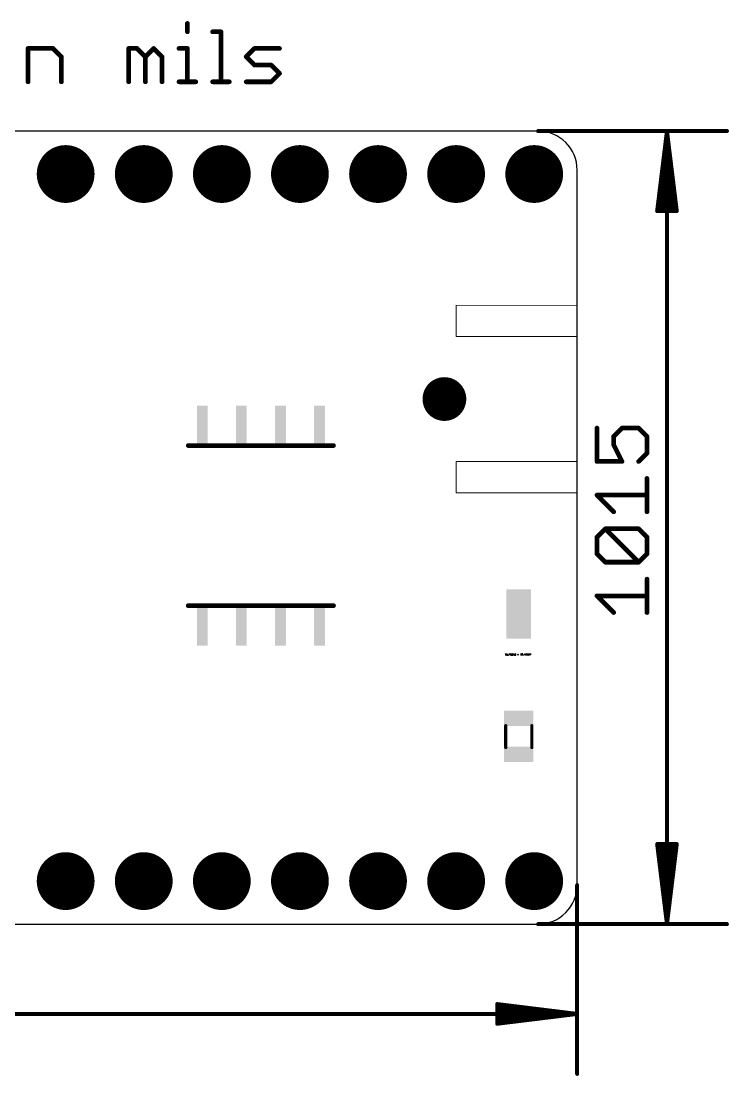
# Model space of a CAD drawing. Extents: x -0.15 to 2.2, y -0.19 to 1.16.
# Drawn here: x 1.298 to 2.204, y -0.194 to 1.156 of the extents above; entities that cross this region are included whole.
import ezdxf

# ---------------------------------------------------------------- set-up
doc = ezdxf.new("R2010")
doc.units = 0
for name, color, linetype in [('17', 82, 'CONTINUOUS'), ('20', 7, 'CONTINUOUS'), ('51', 53, 'CONTINUOUS')]:
    doc.layers.add(name, color=color, linetype=linetype)

# ---------------------------------------------------------------- blocks, each defined once
blk = doc.blocks.new('RECT')
blk.add_solid([(-0.5, -0.5), (0.5, -0.5), (-0.5, 0.5), (0.5, 0.5)])
blk = doc.blocks.new('ROUNDP')
at = {"const_width": 0.5}
blk.add_lwpolyline([(0, -0.25, 1), (0, 0.25, 1), (0, -0.25)], format="xyb", dxfattribs=at)

msp = doc.modelspace()

# ---------------------------------------------------------------- linework, layer by layer
at = {"layer": '20'}
for p, q in [((1.96, 1.015), (0.05, 1.015)), ((2.01, 0.05), (2.01, 0.965)), ((0.05, 0), (1.96, 0))]:
    msp.add_line(p, q, dxfattribs=at)
for centre, start, end in [((1.96, 0.965), 0, 90), ((1.96, 0.05), 270, 0)]:
    msp.add_arc(centre, 0.05, start, end, dxfattribs=at)
at = {"layer": '51'}
for p, q in [((1.918, 0.345668), (1.918334, 0.346002)), ((1.918334, 0.344), (1.918, 0.344334)), ((1.918334, 0.346002), (1.919001, 0.346002)), ((1.919001, 0.344), (1.918334, 0.344)), ((1.919001, 0.345001), (1.918667, 0.345001)), ((1.919001, 0.346002), (1.919334, 0.345668)), ((1.919334, 0.345334), (1.919001, 0.345001)), ((1.919001, 0.345001), (1.919334, 0.344667)), ((1.919334, 0.344334), (1.919001, 0.344)), ((1.919334, 0.345668), (1.919334, 0.345334)), ((1.919334, 0.344667), (1.919334, 0.344334)), ((1.919842, 0.345334), (1.920509, 0.346002)), ((1.919842, 0.344), (1.921176, 0.344)), ((1.920509, 0.346002), (1.920509, 0.344)), ((1.921683, 0.344), (1.921683, 0.344334)), ((1.921683, 0.344334), (1.922017, 0.344334)), ((1.922017, 0.344), (1.921683, 0.344)), ((1.922017, 0.344334), (1.922017, 0.344)), ((1.923605, 0.346002), (1.922604, 0.345001)), ((1.922604, 0.345001), (1.923938, 0.345001)), ((1.923605, 0.344), (1.923605, 0.346002)), ((1.924779, 0.346002), (1.924445, 0.345668)), ((1.924445, 0.345668), (1.924445, 0.345334)), ((1.924445, 0.345334), (1.924779, 0.345001)), ((1.924445, 0.344334), (1.924779, 0.344)), ((1.925446, 0.346002), (1.924779, 0.346002)), ((1.924779, 0.345001), (1.92578, 0.345001)), ((1.924779, 0.344), (1.925446, 0.344)), ((1.92578, 0.345668), (1.925446, 0.346002)), ((1.925446, 0.344), (1.92578, 0.344334)), ((1.92578, 0.344334), (1.92578, 0.345668)), ((1.926954, 0.345668), (1.926287, 0.345001)), ((1.926287, 0.345001), (1.926287, 0.344334)), ((1.927288, 0.345001), (1.926287, 0.345001)), ((1.926287, 0.344334), (1.92662, 0.344)), ((1.92662, 0.344), (1.927288, 0.344)), ((1.927621, 0.346002), (1.926954, 0.345668)), ((1.927621, 0.344667), (1.927288, 0.345001)), ((1.927288, 0.344), (1.927621, 0.344334)), ((1.927621, 0.344334), (1.927621, 0.344667)), ((1.928128, 0.345668), (1.928462, 0.346002)), ((1.928128, 0.344334), (1.928128, 0.345668)), ((1.928128, 0.344334), (1.929463, 0.345668)), ((1.928462, 0.344), (1.928128, 0.344334)), ((1.928462, 0.346002), (1.929129, 0.346002)), ((1.929129, 0.344), (1.928462, 0.344)), ((1.929129, 0.346002), (1.929463, 0.345668)), ((1.929463, 0.344334), (1.929129, 0.344)), ((1.929463, 0.345668), (1.929463, 0.344334)), ((1.930637, 0.345668), (1.92997, 0.345001)), ((1.92997, 0.345001), (1.92997, 0.344334)), ((1.930971, 0.345001), (1.92997, 0.345001)), ((1.92997, 0.344334), (1.930304, 0.344)), ((1.930304, 0.344), (1.930971, 0.344)), ((1.931304, 0.346002), (1.930637, 0.345668)), ((1.931304, 0.344667), (1.930971, 0.345001)), ((1.930971, 0.344), (1.931304, 0.344334)), ((1.931304, 0.344334), (1.931304, 0.344667)), ((1.933653, 0.345334), (1.934987, 0.344)), ((1.933653, 0.344), (1.934987, 0.345334)), ((1.937336, 0.345668), (1.93767, 0.346002)), ((1.93767, 0.344), (1.937336, 0.344334)), ((1.93767, 0.346002), (1.938337, 0.346002)), ((1.938337, 0.344), (1.93767, 0.344)), ((1.938337, 0.345001), (1.938003, 0.345001)), ((1.938337, 0.346002), (1.938671, 0.345668)), ((1.938671, 0.345334), (1.938337, 0.345001)), ((1.938337, 0.345001), (1.938671, 0.344667)), ((1.938671, 0.344334), (1.938337, 0.344)), ((1.938671, 0.345668), (1.938671, 0.345334)), ((1.938671, 0.344667), (1.938671, 0.344334)), ((1.940512, 0.346002), (1.939178, 0.346002)), ((1.939178, 0.346002), (1.939178, 0.345001)), ((1.939178, 0.345001), (1.939845, 0.345334)), ((1.939511, 0.344), (1.939178, 0.344334)), ((1.940178, 0.344), (1.939511, 0.344)), ((1.939845, 0.345334), (1.940178, 0.345334)), ((1.940178, 0.345334), (1.940512, 0.345001)), ((1.940512, 0.344334), (1.940178, 0.344)), ((1.940512, 0.345001), (1.940512, 0.344334)), ((1.941019, 0.344), (1.941019, 0.344334)), ((1.941019, 0.344334), (1.941353, 0.344334)), ((1.941353, 0.344), (1.941019, 0.344)), ((1.941353, 0.344334), (1.941353, 0.344)), ((1.942941, 0.346002), (1.94194, 0.345001)), ((1.94194, 0.345001), (1.943274, 0.345001)), ((1.942941, 0.344), (1.942941, 0.346002)), ((1.943781, 0.345668), (1.944115, 0.346002)), ((1.944115, 0.344), (1.943781, 0.344334)), ((1.944115, 0.346002), (1.944782, 0.346002)), ((1.944782, 0.344), (1.944115, 0.344)), ((1.944782, 0.345001), (1.944449, 0.345001)), ((1.944782, 0.346002), (1.945116, 0.345668)), ((1.945116, 0.345334), (1.944782, 0.345001)), ((1.944782, 0.345001), (1.945116, 0.344667)), ((1.945116, 0.344334), (1.944782, 0.344)), ((1.945116, 0.345668), (1.945116, 0.345334)), ((1.945116, 0.344667), (1.945116, 0.344334)), ((1.945623, 0.345668), (1.945957, 0.346002)), ((1.945957, 0.344), (1.945623, 0.344334)), ((1.945957, 0.346002), (1.946624, 0.346002)), ((1.946624, 0.344), (1.945957, 0.344)), ((1.946624, 0.345001), (1.94629, 0.345001)), ((1.946624, 0.346002), (1.946957, 0.345668)), ((1.946957, 0.345334), (1.946624, 0.345001)), ((1.946624, 0.345001), (1.946957, 0.344667)), ((1.946957, 0.344334), (1.946624, 0.344)), ((1.946957, 0.345668), (1.946957, 0.345334)), ((1.946957, 0.344667), (1.946957, 0.344334)), ((1.947465, 0.345668), (1.947798, 0.346002)), ((1.947465, 0.344334), (1.947465, 0.345668)), ((1.947465, 0.344334), (1.948799, 0.345668)), ((1.947798, 0.344), (1.947465, 0.344334)), ((1.947798, 0.346002), (1.948465, 0.346002)), ((1.948465, 0.344), (1.947798, 0.344)), ((1.948465, 0.346002), (1.948799, 0.345668)), ((1.948799, 0.344334), (1.948465, 0.344)), ((1.948799, 0.345668), (1.948799, 0.344334)), ((1.949306, 0.346002), (1.950641, 0.346002)), ((1.950641, 0.345668), (1.949306, 0.344334)), ((1.949306, 0.344334), (1.949306, 0.344)), ((1.950641, 0.346002), (1.950641, 0.345668))]:
    msp.add_line(p, q, dxfattribs=at)
for points, const_width in [([(1.510895, 1.15273), (1.510895, 1.142055)], 0.006), ([(1.543189, 1.142055), (1.553865, 1.142055)], 0.006), ([(1.553865, 1.142055), (1.553865, 1.078)], 0.006), ([(1.306855, 1.078), (1.306855, 1.120703)], 0.006), ([(1.306855, 1.120703), (1.338882, 1.120703)], 0.006), ([(1.338882, 1.120703), (1.349558, 1.110027)], 0.006), ([(1.435765, 1.078), (1.435765, 1.120703)], 0.006), ([(1.435765, 1.120703), (1.44644, 1.120703)], 0.006), ([(1.44644, 1.120703), (1.457116, 1.110027)], 0.006), ([(1.457116, 1.110027), (1.467792, 1.120703)], 0.006), ([(1.467792, 1.120703), (1.478468, 1.110027)], 0.006), ([(1.500219, 1.120703), (1.510895, 1.120703)], 0.006), ([(1.510895, 1.120703), (1.510895, 1.078)], 0.006), ([(1.586159, 1.110027), (1.596835, 1.120703)], 0.006), ([(1.596835, 1.120703), (1.628863, 1.120703)], 0.006), ([(1.349558, 1.110027), (1.349558, 1.078)], 0.006), ([(1.457116, 1.110027), (1.457116, 1.078)], 0.006), ([(1.478468, 1.110027), (1.478468, 1.078)], 0.006), ([(1.596835, 1.099352), (1.586159, 1.110027)], 0.006), ([(1.618187, 1.099352), (1.596835, 1.099352)], 0.006), ([(1.628863, 1.088676), (1.618187, 1.099352)], 0.006), ([(1.500219, 1.078), (1.521571, 1.078)], 0.006), ([(1.543189, 1.078), (1.564541, 1.078)], 0.006), ([(1.586159, 1.078), (1.618187, 1.078)], 0.006), ([(1.618187, 1.078), (1.628863, 1.088676)], 0.006), ([(1.96, 1.015), (2.201772, 1.015)], 0.005118), ([(2.125, 1.015), (2.112431, 0.912638)], 0.005118), ([(2.125, 1.015), (2.114764, 0.912638)], 0.005118), ([(2.125, 1.015), (2.119882, 0.912638)], 0.005118), ([(2.125, 1.015), (2.125, 0)], 0.005118), ([(2.137569, 0.912638), (2.125, 1.015)], 0.005118), ([(2.130118, 0.912638), (2.125, 1.015)], 0.005118), ([(2.135236, 0.912638), (2.125, 1.015)], 0.005118), ([(2.112431, 0.912638), (2.137569, 0.912638)], 0.005118), ([(1.855, 0.792), (2.01, 0.792)], 0.001), ([(1.855, 0.752), (1.855, 0.792)], 0.001), ([(1.855, 0.792), (1.855, 0.752)], 0.001), ([(2.01, 0.792), (2.01, 0.752)], 0.001), ([(1.855, 0.752), (2.01, 0.752)], 0.001), ([(2.01, 0.752), (2.01, 0.592)], 0.001), ([(2.035327, 0.634819), (2.035327, 0.592116)], 0.006), ([(2.056679, 0.624143), (2.067355, 0.634819)], 0.006), ([(2.067355, 0.634819), (2.088706, 0.634819)], 0.006), ([(2.088706, 0.634819), (2.099382, 0.624143)], 0.006), ([(2.056679, 0.613467), (2.056679, 0.624143)], 0.006), ([(2.099382, 0.624143), (2.099382, 0.602791)], 0.006), ([(1.697992, 0.61248), (1.512008, 0.61248)], 0.006), ([(2.067355, 0.592116), (2.056679, 0.613467)], 0.006), ([(2.035327, 0.592116), (2.067355, 0.592116)], 0.006), ([(2.099382, 0.602791), (2.088706, 0.592116)], 0.006), ([(1.855, 0.552), (1.855, 0.592)], 0.001), ([(2.01, 0.592), (1.855, 0.592)], 0.001), ([(2.01, 0.592), (2.01, 0.552)], 0.001), ([(2.099382, 0.527661), (2.099382, 0.570364)], 0.006), ([(2.01, 0.552), (1.855, 0.552)], 0.001), ([(2.056679, 0.527661), (2.035327, 0.549012)], 0.006), ([(2.035327, 0.549012), (2.099382, 0.549012)], 0.006), ([(2.035327, 0.495233), (2.046003, 0.505909)], 0.006), ([(2.046003, 0.505909), (2.088706, 0.505909)], 0.006), ([(2.088706, 0.463206), (2.046003, 0.505909)], 0.006), ([(2.088706, 0.505909), (2.099382, 0.495233)], 0.006), ([(2.035327, 0.473882), (2.035327, 0.495233)], 0.006), ([(2.099382, 0.495233), (2.099382, 0.473882)], 0.006), ([(2.046003, 0.463206), (2.035327, 0.473882)], 0.006), ([(2.099382, 0.473882), (2.088706, 0.463206)], 0.006), ([(2.088706, 0.463206), (2.046003, 0.463206)], 0.006), ([(2.099382, 0.398751), (2.099382, 0.441454)], 0.006), ([(2.056679, 0.398751), (2.035327, 0.420102)], 0.006), ([(2.035327, 0.420102), (2.099382, 0.420102)], 0.006), ([(1.512008, 0.40752), (1.697992, 0.40752)], 0.006), ([(1.918504, 0.254016), (1.918504, 0.225984)], 0.004), ([(1.952008, 0.254016), (1.952008, 0.225984)], 0.004), ([(2.125, 0), (2.112431, 0.102362)], 0.005118), ([(2.112431, 0.102362), (2.137569, 0.102362)], 0.005118), ([(2.125, 0), (2.114764, 0.102362)], 0.005118), ([(2.125, 0), (2.119882, 0.102362)], 0.005118), ([(2.137569, 0.102362), (2.125, 0)], 0.005118), ([(2.130118, 0.102362), (2.125, 0)], 0.005118), ([(2.135236, 0.102362), (2.125, 0)], 0.005118), ([(2.01, 0.05), (2.01, -0.191772)], 0.005118), ([(1.96, 0), (2.201772, 0)], 0.005118), ([(2.01, -0.115), (1.907638, -0.102431)], 0.005118), ([(1.907638, -0.102431), (1.907638, -0.127569)], 0.005118), ([(2.01, -0.115), (1.907638, -0.104764)], 0.005118), ([(2.01, -0.115), (1.907638, -0.109882)], 0.005118), ([(0, -0.115), (2.01, -0.115)], 0.005118), ([(1.907638, -0.127569), (2.01, -0.115)], 0.005118), ([(1.907638, -0.120118), (2.01, -0.115)], 0.005118), ([(1.907638, -0.125236), (2.01, -0.115)], 0.005118)]:
    msp.add_lwpolyline(points, dxfattribs=dict(at, const_width=const_width))
for points, const_width in [([(1.512395, 1.15273, 1), (1.509395, 1.15273)], 0.003), ([(1.509395, 1.142055, 1), (1.512395, 1.142055)], 0.003), ([(1.543189, 1.143555, 1), (1.543189, 1.140555)], 0.003), ([(1.555365, 1.142055, 1), (1.552365, 1.142055)], 0.003), ([(1.553865, 1.140555, 1), (1.553865, 1.143555)], 0.003), ([(1.308355, 1.120703, 1), (1.305355, 1.120703)], 0.003), ([(1.306855, 1.122203, 1), (1.306855, 1.119203)], 0.003), ([(1.339943, 1.121764, 1), (1.337821, 1.119642)], 0.003), ([(1.338882, 1.119203, 1), (1.338882, 1.122203)], 0.003), ([(1.437265, 1.120703, 1), (1.434265, 1.120703)], 0.003), ([(1.435765, 1.122203, 1), (1.435765, 1.119203)], 0.003), ([(1.447501, 1.121764, 1), (1.44538, 1.119642)], 0.003), ([(1.44644, 1.119203, 1), (1.44644, 1.122203)], 0.003), ([(1.468852, 1.121764, 1), (1.466731, 1.119642)], 0.003), ([(1.468852, 1.119642, 1), (1.466731, 1.121764)], 0.003), ([(1.500219, 1.122203, 1), (1.500219, 1.119203)], 0.003), ([(1.512395, 1.120703, 1), (1.509395, 1.120703)], 0.003), ([(1.510895, 1.119203, 1), (1.510895, 1.122203)], 0.003), ([(1.596835, 1.122203, 1), (1.596835, 1.119203)], 0.003), ([(1.597896, 1.119642, 1), (1.595774, 1.121764)], 0.003), ([(1.628863, 1.119203, 1), (1.628863, 1.122203)], 0.003), ([(1.351058, 1.110027, 1), (1.348058, 1.110027)], 0.003), ([(1.348497, 1.108967, 1), (1.350618, 1.111088)], 0.003), ([(1.458616, 1.110027, 1), (1.455616, 1.110027)], 0.003), ([(1.456055, 1.111088, 1), (1.458177, 1.108967)], 0.003), ([(1.456055, 1.108967, 1), (1.458177, 1.111088)], 0.003), ([(1.479968, 1.110027, 1), (1.476968, 1.110027)], 0.003), ([(1.477407, 1.108967, 1), (1.479528, 1.111088)], 0.003), ([(1.58722, 1.111088, 1), (1.585099, 1.108967)], 0.003), ([(1.585099, 1.111088, 1), (1.58722, 1.108967)], 0.003), ([(1.596835, 1.100852, 1), (1.596835, 1.097852)], 0.003), ([(1.595774, 1.098291, 1), (1.597896, 1.100412)], 0.003), ([(1.619247, 1.100412, 1), (1.617126, 1.098291)], 0.003), ([(1.618187, 1.097852, 1), (1.618187, 1.100852)], 0.003), ([(1.500219, 1.0795, 1), (1.500219, 1.0765)], 0.003), ([(1.521571, 1.0765, 1), (1.521571, 1.0795)], 0.003), ([(1.543189, 1.0795, 1), (1.543189, 1.0765)], 0.003), ([(1.564541, 1.0765, 1), (1.564541, 1.0795)], 0.003), ([(1.586159, 1.0795, 1), (1.586159, 1.0765)], 0.003), ([(1.617126, 1.079061, 1), (1.619247, 1.076939)], 0.003), ([(1.618187, 1.0765, 1), (1.618187, 1.0795)], 0.003), ([(1.629923, 1.087615, 1), (1.627802, 1.089736)], 0.003), ([(1.627802, 1.087615, 1), (1.629923, 1.089736)], 0.003), ([(1.305355, 1.078, 1), (1.308355, 1.078)], 0.003), ([(1.348058, 1.078, 1), (1.351058, 1.078)], 0.003), ([(1.434265, 1.078, 1), (1.437265, 1.078)], 0.003), ([(1.455616, 1.078, 1), (1.458616, 1.078)], 0.003), ([(1.476968, 1.078, 1), (1.479968, 1.078)], 0.003), ([(1.509395, 1.078, 1), (1.512395, 1.078)], 0.003), ([(1.552365, 1.078, 1), (1.555365, 1.078)], 0.003), ([(1.96, 1.01628, 1), (1.96, 1.01372)], 0.002559), ([(2.12628, 1.015, 1), (2.12372, 1.015)], 0.002559), ([(2.12627, 1.015156, 1), (2.12373, 1.014844)], 0.002559), ([(2.126278, 1.015064, 1), (2.123722, 1.014936)], 0.002559), ([(2.126273, 1.015127, 1), (2.123727, 1.014873)], 0.002559), ([(2.126278, 1.014936, 1), (2.123722, 1.015064)], 0.002559), ([(2.126273, 1.014873, 1), (2.123727, 1.015127)], 0.002559), ([(2.12627, 1.014844, 1), (2.12373, 1.015156)], 0.002559), ([(2.201772, 1.01372, 1), (2.201772, 1.01628)], 0.002559), ([(2.112431, 0.913917, 1), (2.112431, 0.911358)], 0.002559), ([(2.111161, 0.912794, 1), (2.113701, 0.912482)], 0.002559), ([(2.113491, 0.912765, 1), (2.116037, 0.91251)], 0.002559), ([(2.118604, 0.912702, 1), (2.12116, 0.912574)], 0.002559), ([(2.12884, 0.912574, 1), (2.131396, 0.912702)], 0.002559), ([(2.133963, 0.91251, 1), (2.136509, 0.912765)], 0.002559), ([(2.136299, 0.912482, 1), (2.138839, 0.912794)], 0.002559), ([(2.137569, 0.911358, 1), (2.137569, 0.913917)], 0.002559), ([(1.855, 0.79225, 1), (1.855, 0.79175)], 0.0005), ([(1.85525, 0.792, 1), (1.85475, 0.792)], 0.0005), ([(1.85525, 0.792, 1), (1.85475, 0.792)], 0.0005), ([(2.01025, 0.792, 1), (2.00975, 0.792)], 0.0005), ([(2.01, 0.79175, 1), (2.01, 0.79225)], 0.0005), ([(1.855, 0.75225, 1), (1.855, 0.75175)], 0.0005), ([(1.85475, 0.752, 1), (1.85525, 0.752)], 0.0005), ([(1.85475, 0.752, 1), (1.85525, 0.752)], 0.0005), ([(2.01025, 0.752, 1), (2.00975, 0.752)], 0.0005), ([(2.00975, 0.752, 1), (2.01025, 0.752)], 0.0005), ([(2.01, 0.75175, 1), (2.01, 0.75225)], 0.0005), ([(2.036827, 0.634819, 1), (2.033827, 0.634819)], 0.003), ([(2.067355, 0.636319, 1), (2.067355, 0.633319)], 0.003), ([(2.068415, 0.633758, 1), (2.066294, 0.63588)], 0.003), ([(2.089767, 0.63588, 1), (2.087646, 0.633758)], 0.003), ([(2.088706, 0.633319, 1), (2.088706, 0.636319)], 0.003), ([(2.055618, 0.625204, 1), (2.057739, 0.623082)], 0.003), ([(2.058179, 0.624143, 1), (2.055179, 0.624143)], 0.003), ([(2.100882, 0.624143, 1), (2.097882, 0.624143)], 0.003), ([(2.098321, 0.623082, 1), (2.100443, 0.625204)], 0.003), ([(1.512008, 0.61398, 1), (1.512008, 0.61098)], 0.003), ([(1.697992, 0.61098, 1), (1.697992, 0.61398)], 0.003), ([(2.05802, 0.614138, 1), (2.055337, 0.612796)], 0.003), ([(2.055179, 0.613467, 1), (2.058179, 0.613467)], 0.003), ([(2.035327, 0.593616, 1), (2.035327, 0.590616)], 0.003), ([(2.066013, 0.591445, 1), (2.068696, 0.592787)], 0.003), ([(2.067355, 0.590616, 1), (2.067355, 0.593616)], 0.003), ([(2.087646, 0.593176, 1), (2.089767, 0.591055)], 0.003), ([(2.097882, 0.602791, 1), (2.100882, 0.602791)], 0.003), ([(2.100443, 0.601731, 1), (2.098321, 0.603852)], 0.003), ([(1.85525, 0.592, 1), (1.85475, 0.592)], 0.0005), ([(1.855, 0.59225, 1), (1.855, 0.59175)], 0.0005), ([(2.01025, 0.592, 1), (2.00975, 0.592)], 0.0005), ([(2.00975, 0.592, 1), (2.01025, 0.592)], 0.0005), ([(2.01, 0.59175, 1), (2.01, 0.59225)], 0.0005), ([(2.033827, 0.592116, 1), (2.036827, 0.592116)], 0.003), ([(2.100882, 0.570364, 1), (2.097882, 0.570364)], 0.003), ([(1.855, 0.55225, 1), (1.855, 0.55175)], 0.0005), ([(1.85475, 0.552, 1), (1.85525, 0.552)], 0.0005), ([(2.00975, 0.552, 1), (2.01025, 0.552)], 0.0005), ([(2.01, 0.55175, 1), (2.01, 0.55225)], 0.0005), ([(2.035327, 0.550512, 1), (2.035327, 0.547512)], 0.003), ([(2.036388, 0.550073, 1), (2.034267, 0.547952)], 0.003), ([(2.099382, 0.547512, 1), (2.099382, 0.550512)], 0.003), ([(2.055618, 0.5266, 1), (2.057739, 0.528721)], 0.003), ([(2.097882, 0.527661, 1), (2.100882, 0.527661)], 0.003), ([(2.046003, 0.507409, 1), (2.046003, 0.504409)], 0.003), ([(2.047064, 0.50697, 1), (2.044942, 0.504848)], 0.003), ([(2.047064, 0.504848, 1), (2.044942, 0.50697)], 0.003), ([(2.089767, 0.50697, 1), (2.087646, 0.504848)], 0.003), ([(2.088706, 0.504409, 1), (2.088706, 0.507409)], 0.003), ([(2.036827, 0.495233, 1), (2.033827, 0.495233)], 0.003), ([(2.034267, 0.496294, 1), (2.036388, 0.494172)], 0.003), ([(2.100882, 0.495233, 1), (2.097882, 0.495233)], 0.003), ([(2.098321, 0.494172, 1), (2.100443, 0.496294)], 0.003), ([(2.033827, 0.473882, 1), (2.036827, 0.473882)], 0.003), ([(2.036388, 0.474942, 1), (2.034267, 0.472821)], 0.003), ([(2.097882, 0.473882, 1), (2.100882, 0.473882)], 0.003), ([(2.100443, 0.472821, 1), (2.098321, 0.474942)], 0.003), ([(2.046003, 0.464706, 1), (2.046003, 0.461706)], 0.003), ([(2.044942, 0.462145, 1), (2.047064, 0.464266)], 0.003), ([(2.087646, 0.464266, 1), (2.089767, 0.462145)], 0.003), ([(2.087646, 0.462145, 1), (2.089767, 0.464266)], 0.003), ([(2.088706, 0.461706, 1), (2.088706, 0.464706)], 0.003), ([(2.100882, 0.441454, 1), (2.097882, 0.441454)], 0.003), ([(2.035327, 0.421602, 1), (2.035327, 0.418602)], 0.003), ([(2.036388, 0.421163, 1), (2.034267, 0.419042)], 0.003), ([(2.099382, 0.418602, 1), (2.099382, 0.421602)], 0.003), ([(1.512008, 0.40902, 1), (1.512008, 0.40602)], 0.003), ([(1.697992, 0.40602, 1), (1.697992, 0.40902)], 0.003), ([(2.055618, 0.39769, 1), (2.057739, 0.399812)], 0.003), ([(2.097882, 0.398751, 1), (2.100882, 0.398751)], 0.003), ([(1.919504, 0.254016, 1), (1.917504, 0.254016)], 0.002), ([(1.953008, 0.254016, 1), (1.951008, 0.254016)], 0.002), ([(1.917504, 0.225984, 1), (1.919504, 0.225984)], 0.002), ([(1.951008, 0.225984, 1), (1.953008, 0.225984)], 0.002), ([(2.113701, 0.102518, 1), (2.111161, 0.102206)], 0.002559), ([(2.112431, 0.103642, 1), (2.112431, 0.101083)], 0.002559), ([(2.116037, 0.10249, 1), (2.113491, 0.102235)], 0.002559), ([(2.12116, 0.102426, 1), (2.118604, 0.102298)], 0.002559), ([(2.131396, 0.102298, 1), (2.12884, 0.102426)], 0.002559), ([(2.136509, 0.102235, 1), (2.133963, 0.10249)], 0.002559), ([(2.138839, 0.102206, 1), (2.136299, 0.102518)], 0.002559), ([(2.137569, 0.101083, 1), (2.137569, 0.103642)], 0.002559), ([(2.01128, 0.05, 1), (2.00872, 0.05)], 0.002559), ([(1.96, 0.00128, 1), (1.96, -0.00128)], 0.002559), ([(2.12373, 0.000156, 1), (2.12627, -0.000156)], 0.002559), ([(2.123727, 0.000127, 1), (2.126273, -0.000127)], 0.002559), ([(2.123722, 0.000064, 1), (2.126278, -0.000064)], 0.002559), ([(2.12372, 0, 1), (2.12628, 0)], 0.002559), ([(2.123722, -0.000064, 1), (2.126278, 0.000064)], 0.002559), ([(2.123727, -0.000127, 1), (2.126273, 0.000127)], 0.002559), ([(2.12373, -0.000156, 1), (2.12627, 0.000156)], 0.002559), ([(2.201772, -0.00128, 1), (2.201772, 0.00128)], 0.002559), ([(1.908917, -0.102431, 1), (1.906358, -0.102431)], 0.002559), ([(1.907794, -0.101161, 1), (1.907482, -0.103701)], 0.002559), ([(1.907765, -0.103491, 1), (1.90751, -0.106037)], 0.002559), ([(1.907702, -0.108604, 1), (1.907574, -0.11116)], 0.002559), ([(1.907574, -0.11884, 1), (1.907702, -0.121396)], 0.002559), ([(2.010156, -0.11627, 1), (2.009844, -0.11373)], 0.002559), ([(2.009844, -0.11627, 1), (2.010156, -0.11373)], 0.002559), ([(2.010127, -0.116273, 1), (2.009873, -0.113727)], 0.002559), ([(2.009873, -0.116273, 1), (2.010127, -0.113727)], 0.002559), ([(2.010064, -0.116278, 1), (2.009936, -0.113722)], 0.002559), ([(2.009936, -0.116278, 1), (2.010064, -0.113722)], 0.002559), ([(2.01, -0.11628, 1), (2.01, -0.11372)], 0.002559), ([(1.906358, -0.127569, 1), (1.908917, -0.127569)], 0.002559), ([(1.90751, -0.123963, 1), (1.907765, -0.126509)], 0.002559), ([(1.907482, -0.126299, 1), (1.907794, -0.128839)], 0.002559), ([(2.00872, -0.191772, 1), (2.01128, -0.191772)], 0.002559)]:
    msp.add_lwpolyline(points, format="xyb", dxfattribs=dict(at, const_width=const_width))

# ---------------------------------------------------------------- block references
at = {"layer": '17', "xscale": 0.074, "yscale": 0.074, "rotation": 90}
for p in [(1.355, 0.96), (1.355, 0.96), (1.455, 0.96), (1.455, 0.96), (1.555, 0.96), (1.555, 0.96), (1.655, 0.96), (1.655, 0.96), (1.755, 0.96), (1.755, 0.96), (1.855, 0.96), (1.855, 0.96), (1.955, 0.96), (1.955, 0.96), (1.355, 0.055), (1.355, 0.055), (1.455, 0.055), (1.455, 0.055), (1.555, 0.055), (1.555, 0.055), (1.655, 0.055), (1.655, 0.055), (1.755, 0.055), (1.755, 0.055), (1.855, 0.055), (1.855, 0.055), (1.955, 0.055), (1.955, 0.055)]:
    msp.add_blockref('ROUNDP', p, dxfattribs=at)
at = {"layer": '17', "xscale": 0.056, "yscale": 0.056}
msp.add_blockref('ROUNDP', (1.84, 0.672), dxfattribs=at)
msp.add_blockref('ROUNDP', (1.84, 0.672), dxfattribs=at)
at = {"layer": '51'}
for p, xscale, yscale in [((1.355, 0.96), 0.02, 0.02), ((1.455, 0.96), 0.02, 0.02), ((1.555, 0.96), 0.02, 0.02), ((1.655, 0.96), 0.02, 0.02), ((1.755, 0.96), 0.02, 0.02), ((1.855, 0.96), 0.02, 0.02), ((1.955, 0.96), 0.02, 0.02), ((1.53, 0.637953), 0.014, 0.051181), ((1.58, 0.637953), 0.014, 0.051181), ((1.63, 0.637953), 0.014, 0.051181), ((1.68, 0.637953), 0.014, 0.051181), ((1.53, 0.382047), 0.014, 0.051181), ((1.58, 0.382047), 0.014, 0.051181), ((1.63, 0.382047), 0.014, 0.051181), ((1.68, 0.382047), 0.014, 0.051181), ((1.355, 0.055), 0.02, 0.02), ((1.455, 0.055), 0.02, 0.02), ((1.555, 0.055), 0.02, 0.02), ((1.655, 0.055), 0.02, 0.02), ((1.755, 0.055), 0.02, 0.02), ((1.855, 0.055), 0.02, 0.02), ((1.955, 0.055), 0.02, 0.02)]:
    msp.add_blockref('RECT', p, dxfattribs=dict(at, xscale=xscale, yscale=yscale))
at = {"layer": '51', "rotation": 270}
for p, xscale, yscale in [((1.935, 0.397), 0.062992, 0.031496), ((1.935201, 0.263156), 0.019689, 0.037402), ((1.935201, 0.217156), 0.019689, 0.037402)]:
    msp.add_blockref('RECT', p, dxfattribs=dict(at, xscale=xscale, yscale=yscale))

doc.saveas('drawing.dxf')
